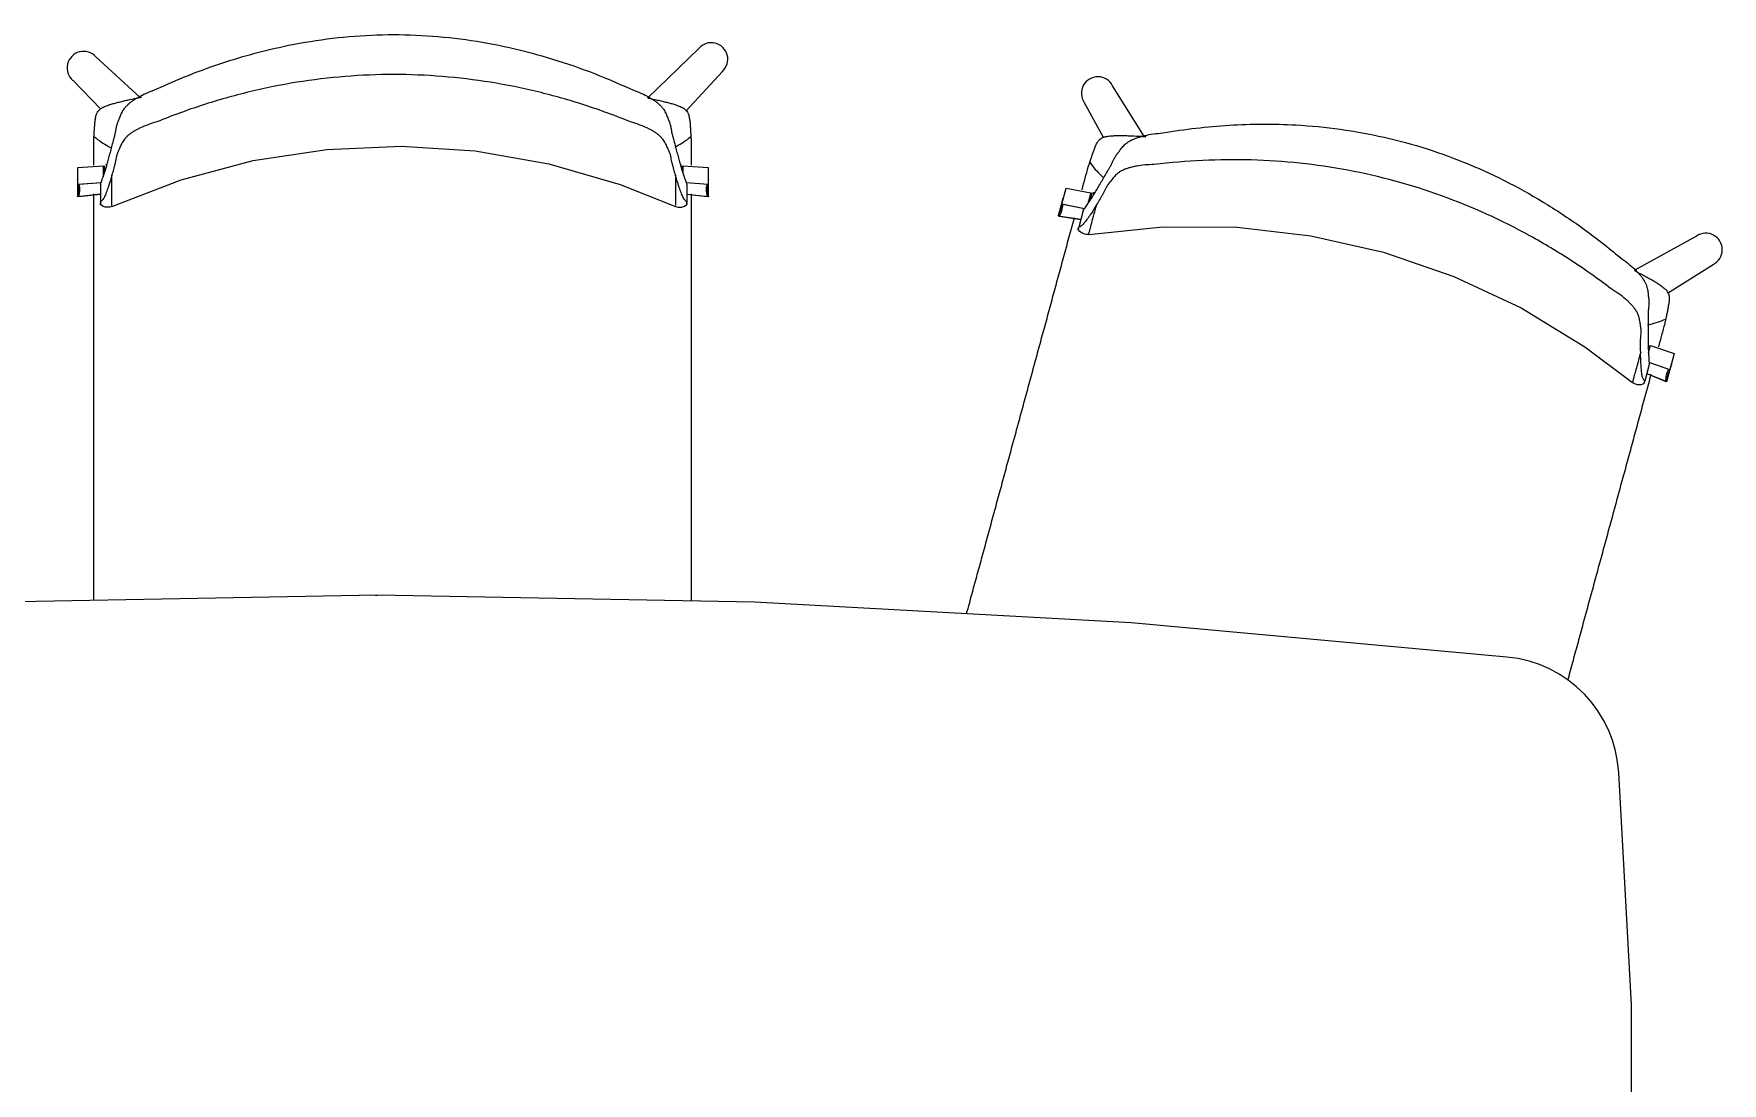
# Model space of a CAD drawing. Header units: millimetres. Extents: x 90978 to 295199, y -4084 to 97293.
# Drawn here: x 185241 to 186583, y 24477 to 25311 of the extents above; entities that cross this region are included whole.
import ezdxf

# ---------------------------------------------------------------- set-up
doc = ezdxf.new("R2010")
doc.units = ezdxf.units.MM
doc.header["$MEASUREMENT"] = 0
doc.layers.get('0').update_dxf_attribs({"linetype": 'CONTINUOUS'})
for name, color, linetype, lineweight in [('A-DETL-THIN', 8, 'CONTINUOUS', 9), ('G-IMPT', 8, 'CONTINUOUS', 9), ('I-FURN', 8, 'CONTINUOUS', 9)]:
    doc.layers.add(name, color=color, linetype=linetype, lineweight=lineweight)

# ---------------------------------------------------------------- blocks, each defined once
blk = doc.blocks.new('Synergy Type 3 - Desk Type 3_dwg_Family - 580997-310579-_3D_-768211-Level 0')
at = {"layer": 'G-IMPT'}
blk.add_line((-761.1, 1140.5), (-761, 1142), dxfattribs=at)

msp = doc.modelspace()

# ---------------------------------------------------------------- linework, layer by layer
at = {"layer": 'A-DETL-THIN'}
for p, q in [((185514.1, 24865), (185214.3, 24859.5)), ((185813.8, 24859.5), (185514.1, 24865)), ((186113.2, 24843.1), (185813.8, 24859.5)), ((186411.7, 24815.8), (186113.2, 24843.1)), ((186510.7, 24539.5), (186500.5, 24723.8)), ((186510.7, 24170.5), (186510.7, 24539.5))]:
    msp.add_line(p, q, dxfattribs=at)
msp.add_arc((186402.8, 24718.4), 97.9, 3.1643, 84.7818, dxfattribs=at)
at = {"layer": 'I-FURN'}
for p, q in [((185325.8, 25260.6), (185290.7, 25292.8)), ((185769.6, 25299.5), (185729, 25260.1)), ((185272.5, 25274.1), (185294.6, 25251.3)), ((185759.4, 25249.8), (185788.4, 25281.3)), ((186123.8, 25229.4), (186098.4, 25269.7)), ((186075.9, 25256.5), (186091, 25229.1)), ((185474, 25219.3), (185533.1, 25221.9)), ((185533.1, 25221.9), (185592.1, 25218.1)), ((185358.5, 25195.2), (185415.6, 25210.4)), ((185415.6, 25210.4), (185474, 25219.3)), ((185592.1, 25218.1), (185650.4, 25207.9)), ((185650.4, 25207.9), (185707.2, 25191.4)), ((185276.1, 25195.1), (185276.1, 25181.8)), ((185276.4, 25204.8), (185296.3, 25206.2)), ((185276.4, 25191.5), (185276.4, 25204.8)), ((185296.3, 25206.2), (185296.3, 25197.4)), ((185297.3, 25206.2), (185297.3, 25200.3)), ((185303.3, 25173.9), (185358.5, 25195.2)), ((185756.2, 25203.2), (185756.2, 25206.2)), ((185757.2, 25206.2), (185777.1, 25204.8)), ((185757.2, 25200.3), (185757.2, 25206.2)), ((185777.1, 25204.8), (185777.1, 25191.5)), ((185777.4, 25181.8), (185777.4, 25195.1)), ((185276.1, 25181.8), (185294.2, 25184)), ((185294.8, 25192.8), (185276.4, 25191.5)), ((185277, 25181.8), (185294.2, 25183.8)), ((185294.7, 25192.7), (185277.4, 25191.5)), ((185294.2, 25191.2), (185294.2, 25177.6)), ((185707.2, 25191.4), (185751.1, 25173.9)), ((185777.1, 25191.5), (185759.7, 25192.7)), ((185760.2, 25191.2), (185760.2, 25177.6)), ((185760.2, 25183.8), (185777.4, 25181.8)), ((185760.2, 25183.7), (185776.4, 25181.8)), ((186058, 25175.7), (186061.5, 25188.6)), ((186061.5, 25188.6), (186081.1, 25184.7)), ((186081.1, 25184.7), (186078.7, 25176.2)), ((186082, 25184.4), (186080.4, 25178.7)), ((185296, 25174.3), (185294.2, 25175.5)), ((185298.1, 25173.5), (185296, 25174.3)), ((185299.6, 25173.3), (185298.1, 25173.5)), ((185301.5, 25173.4), (185299.6, 25173.3)), ((185303.3, 25173.9), (185301.5, 25173.4)), ((185751.1, 25173.9), (185752.9, 25173.4)), ((185752.9, 25173.4), (185754.8, 25173.3)), ((185754.8, 25173.3), (185756.3, 25173.5)), ((185756.3, 25173.5), (185758.4, 25174.3)), ((185758.4, 25174.3), (185760.2, 25175.5)), ((186058.6, 25179.3), (186055.1, 25166.4)), ((186055.1, 25166.4), (186073.2, 25163.8)), ((186056, 25166.2), (186073.2, 25163.6)), ((186076, 25172.1), (186058, 25175.7)), ((186076, 25172), (186058.9, 25175.5)), ((186075.1, 25170.8), (186071.5, 25157.6)), ((186072.4, 25154), (186071, 25155.6)), ((186074.2, 25152.7), (186072.4, 25154)), ((186075.6, 25152.1), (186074.2, 25152.7)), ((186079.4, 25151.7), (186138.2, 25157.8)), ((186138.2, 25157.8), (186197.3, 25157.4)), ((186197.3, 25157.4), (186256, 25150.7)), ((186077.5, 25151.7), (186075.6, 25152.1)), ((186079.4, 25151.7), (186077.5, 25151.7)), ((186256, 25150.7), (186313.7, 25137.6)), ((186562.3, 25150.4), (186512.7, 25123)), ((186313.7, 25137.6), (186369.6, 25118.4)), ((186539.3, 25105.1), (186575.6, 25127.9)), ((186369.6, 25118.4), (186423.1, 25093.3)), ((186423.1, 25093.3), (186473.6, 25062.5)), ((186473.6, 25062.5), (186511.4, 25034.1)), ((186524, 25061), (186524.8, 25063.9)), ((186524.2, 25057.9), (186525.7, 25063.6)), ((186525.7, 25063.6), (186544.6, 25057.1)), ((186524.7, 25048.4), (186521.2, 25035.2)), ((186541.1, 25044.2), (186524.6, 25049.9)), ((186538.8, 25034.8), (186542.3, 25047.6)), ((186544.6, 25057.1), (186541.1, 25044.2)), ((186511.4, 25034.1), (186513, 25033.2)), ((186513, 25033.2), (186514.8, 25032.6)), ((186514.8, 25032.6), (186516.3, 25032.4)), ((186516.3, 25032.4), (186518.6, 25032.5)), ((186518.6, 25032.5), (186520.6, 25033.2)), ((186522.8, 25041.3), (186538.8, 25034.8)), ((186522.8, 25041.2), (186537.9, 25035))]:
    msp.add_line(p, q, dxfattribs=at)
for centre, start, end in [((185779.6, 25291), 311.9662, 139.5824), ((185280.9, 25284.1), 41.9896, 229.6059), ((186086.7, 25263.9), 26.7636, 214.3798), ((186569.7, 25139.6), 296.7401, 124.3564)]:
    msp.add_arc(centre, 13.1, start, end, dxfattribs=at)
for centre, major_axis, start_param, end_param in [((185259.6, 25200.5), (-17.4, 0), 2.819103, 2.902745), ((185793.9, 25200.5), (-17.4, 0), 0.238848, 0.322489), ((185259.6, 25187.2), (-17.4, 0), 2.819103, 3.398599), ((185260.5, 25187.1), (-17.4, 0), 2.819103, 3.398599), ((185792.9, 25187.2), (-17.4, 0), 6.026179, 6.605675), ((185793.9, 25187.1), (-17.4, 0), 6.026179, 6.605675), ((186044.1, 25188.8), (-16.8, 4.6), 2.819103, 2.902745), ((186040.6, 25176), (-16.8, 4.6), 2.819103, 3.398599), ((186041.5, 25175.7), (-16.8, 4.6), 2.819103, 3.398599), ((186559.7, 25048.5), (-16.8, 4.6), 0.238848, 0.322489), ((186555.2, 25035.9), (-16.8, 4.6), 6.026179, 6.605675), ((186556.2, 25035.6), (-16.8, 4.6), 6.026179, 6.605675)]:
    msp.add_ellipse(centre, major_axis=major_axis, ratio=0.978487, start_param=start_param, end_param=end_param, dxfattribs=at)
for points, knots in [([(185339.1, 25267.3), (185355.1, 25274.8), (185388, 25288), (185444.9, 25303.7), (185509.4, 25312.2), (185580.4, 25309.1), (185638.2, 25296.6), (185682.9, 25281.5), (185704.6, 25272.3), (185715.4, 25267.3)], [-1, -1, -1, -1, -0.863636, -0.727273, -0.545455, -0.363636, -0.181818, -0.090909, 0, 0, 0, 0]), ([(185715.4, 25241.2), (185703.4, 25246.1), (185679.2, 25254.9), (185629.7, 25269), (185566, 25279.3), (185488.5, 25279.3), (185424.8, 25269), (185375.2, 25254.9), (185351, 25246.1), (185339.1, 25241.2)], [-1, -1, -1, -1, -0.9, -0.8, -0.6, -0.4, -0.2, -0.1, 0, 0, 0, 0]), ([(185289.1, 25229.5), (185289.2, 25230.6), (185289.3, 25232.3), (185289.4, 25234.2), (185289.5, 25235.3), (185289.5, 25236.2), (185289.6, 25237), (185289.7, 25238), (185289.8, 25239.2), (185289.9, 25240.4), (185290, 25241.3), (185290, 25241.8), (185290.1, 25242.2), (185290.1, 25242.6), (185290.2, 25243.1), (185290.3, 25244), (185290.5, 25245.2), (185290.9, 25246.5), (185291.3, 25247.8), (185291.9, 25249), (185292.8, 25250.2), (185293.8, 25251.1), (185294.7, 25251.7), (185295.3, 25252.2), (185296, 25252.6), (185297, 25253.1), (185298.3, 25253.6), (185300, 25254.3), (185301.8, 25254.9), (185303.5, 25255.4), (185305.1, 25255.9), (185306.7, 25256.3), (185308.3, 25256.7), (185310.2, 25257.2), (185312.7, 25257.8), (185317.1, 25258.8), (185320.8, 25259.6), (185323.2, 25260.1)], [0, 0, 0, 0, 0.0625, 0.09375, 0.109375, 0.125, 0.140625, 0.15625, 0.1875, 0.21875, 0.234375, 0.242188, 0.25, 0.257812, 0.265625, 0.28125, 0.3125, 0.34375, 0.375, 0.40625, 0.4375, 0.46875, 0.484375, 0.5, 0.515625, 0.53125, 0.5625, 0.59375, 0.625, 0.65625, 0.6875, 0.71875, 0.75, 0.78125, 0.8125, 0.875, 1, 1, 1, 1]), ([(185296.6, 25198.4), (185297.3, 25200.2), (185298.4, 25203.5), (185299.8, 25208.5), (185301, 25212.6), (185302.1, 25216.8), (185303.3, 25221.3), (185304.4, 25225.4), (185305.2, 25228.7), (185305.8, 25230.9), (185306.2, 25232.6), (185306.5, 25234.3), (185306.8, 25235.9), (185307.1, 25237.7), (185307.5, 25239), (185307.8, 25240.2), (185308.2, 25241.1), (185308.4, 25241.5), (185308.5, 25241.9), (185308.7, 25242.3), (185308.9, 25242.8), (185309.3, 25243.7), (185309.8, 25245.1), (185310.4, 25246.7), (185311.2, 25248.4), (185312.1, 25250.1), (185313.3, 25251.8), (185314.4, 25253.3), (185315.4, 25254.2), (185315.9, 25254.8), (185316.4, 25255.2), (185316.9, 25255.6), (185317.6, 25256.2), (185318.8, 25257.1), (185320.6, 25258.5), (185323.1, 25260.1), (185326.7, 25262.1), (185331.8, 25264.6), (185336.5, 25266.4), (185339.1, 25267.3)], [0, 0, 0, 0, 0.142857, 0.214286, 0.285714, 0.357143, 0.428571, 0.5, 0.535714, 0.571429, 0.589286, 0.607143, 0.642857, 0.660714, 0.678571, 0.696429, 0.705357, 0.709821, 0.714286, 0.71875, 0.723214, 0.732143, 0.75, 0.767857, 0.785714, 0.803571, 0.821429, 0.839286, 0.848214, 0.852679, 0.857143, 0.861607, 0.866071, 0.875, 0.892857, 0.910714, 0.928571, 0.964286, 1, 1, 1, 1]), ([(185715.4, 25267.3), (185717.9, 25266.4), (185722.6, 25264.6), (185727.7, 25262.1), (185731.3, 25260.1), (185733.8, 25258.5), (185735.7, 25257.1), (185736.9, 25256.2), (185737.5, 25255.6), (185738, 25255.2), (185738.5, 25254.8), (185739.1, 25254.2), (185740, 25253.3), (185741.2, 25251.8), (185742.3, 25250.1), (185743.2, 25248.4), (185744, 25246.7), (185744.6, 25245.1), (185745.2, 25243.7), (185745.5, 25242.8), (185745.7, 25242.3), (185745.9, 25241.9), (185746.1, 25241.5), (185746.3, 25241.1), (185746.6, 25240.2), (185746.9, 25239), (185747.3, 25237.7), (185747.6, 25235.9), (185747.9, 25234.3), (185748.2, 25232.6), (185748.5, 25231.3), (185748.9, 25230), (185749.3, 25228.3), (185750.1, 25225.4), (185751.1, 25221.3), (185752.3, 25216.8), (185753.5, 25212.6), (185754.6, 25208.5), (185755.7, 25204.7), (185756.7, 25201.3), (185757.4, 25199.3), (185757.8, 25198.4)], [0, 0, 0, 0, 0.035714, 0.071429, 0.089286, 0.107143, 0.125, 0.133929, 0.138393, 0.142857, 0.147321, 0.151786, 0.160714, 0.178571, 0.196429, 0.214286, 0.232143, 0.25, 0.267857, 0.276786, 0.28125, 0.285714, 0.290179, 0.294643, 0.303571, 0.321429, 0.339286, 0.357143, 0.392857, 0.410714, 0.428571, 0.446429, 0.464286, 0.5, 0.571429, 0.642857, 0.714286, 0.785714, 0.857143, 0.928571, 1, 1, 1, 1]), ([(185729.4, 25260.1), (185731.7, 25259.6), (185735.4, 25258.8), (185739.9, 25257.8), (185742.3, 25257.2), (185744.2, 25256.7), (185745.8, 25256.3), (185747.4, 25255.9), (185749, 25255.4), (185750.7, 25254.9), (185752.5, 25254.3), (185754.2, 25253.6), (185755.5, 25253.1), (185756.5, 25252.6), (185757.2, 25252.2), (185757.9, 25251.7), (185758.7, 25251.1), (185759.7, 25250.2), (185760.6, 25249), (185761.2, 25247.8), (185761.7, 25246.5), (185762, 25245.2), (185762.2, 25244), (185762.3, 25243.1), (185762.4, 25242.6), (185762.5, 25242.2), (185762.5, 25241.8), (185762.6, 25241.3), (185762.7, 25240.4), (185762.8, 25239.2), (185762.9, 25238), (185762.9, 25237), (185763, 25236.2), (185763, 25235.3), (185763.1, 25234.2), (185763.2, 25232.3), (185763.3, 25230.6), (185763.4, 25229.5)], [0, 0, 0, 0, 0.125, 0.1875, 0.21875, 0.25, 0.28125, 0.3125, 0.34375, 0.375, 0.40625, 0.4375, 0.46875, 0.484375, 0.5, 0.515625, 0.53125, 0.5625, 0.59375, 0.625, 0.65625, 0.6875, 0.71875, 0.734375, 0.742188, 0.75, 0.757812, 0.765625, 0.78125, 0.8125, 0.84375, 0.859375, 0.875, 0.890625, 0.90625, 0.9375, 1, 1, 1, 1]), ([(185339.1, 25241.2), (185336.6, 25240.5), (185331.9, 25239), (185326.9, 25236.9), (185323.3, 25235.1), (185320.8, 25233.7), (185319, 25232.5), (185317.8, 25231.6), (185317.1, 25231.1), (185316.6, 25230.7), (185316.1, 25230.3), (185315.5, 25229.8), (185314.6, 25228.9), (185313.4, 25227.5), (185312.2, 25225.8), (185311.2, 25224.1), (185310.4, 25222.4), (185309.7, 25220.7), (185309.1, 25219.5), (185308.8, 25218.6), (185308.5, 25218.1), (185308.4, 25217.8), (185308.2, 25217.4), (185308, 25217), (185307.7, 25216.2), (185307.3, 25215.2), (185307, 25214), (185306.7, 25212.5), (185306.5, 25211.1), (185306.2, 25209.6), (185305.9, 25208.4), (185305.6, 25207.2), (185305.2, 25205.6), (185304.4, 25202.8), (185303.8, 25200.5), (185303.3, 25198.9)], [0, 0, 0, 0, 0.0625, 0.125, 0.15625, 0.1875, 0.21875, 0.234375, 0.242188, 0.25, 0.257812, 0.265625, 0.28125, 0.3125, 0.34375, 0.375, 0.40625, 0.4375, 0.46875, 0.484375, 0.492188, 0.5, 0.507812, 0.515625, 0.53125, 0.5625, 0.59375, 0.625, 0.6875, 0.71875, 0.75, 0.78125, 0.8125, 0.875, 1, 1, 1, 1]), ([(185751.1, 25198.9), (185750.6, 25200.5), (185750, 25202.8), (185749.2, 25205.6), (185748.8, 25207.2), (185748.5, 25208.4), (185748.2, 25209.6), (185747.9, 25211.1), (185747.7, 25212.5), (185747.4, 25214), (185747.1, 25215.2), (185746.7, 25216.2), (185746.4, 25217), (185746.2, 25217.4), (185746.1, 25217.8), (185745.9, 25218.1), (185745.7, 25218.6), (185745.3, 25219.5), (185744.7, 25220.7), (185744, 25222.4), (185743.2, 25224.1), (185742.2, 25225.8), (185741, 25227.5), (185739.9, 25228.9), (185738.9, 25229.8), (185738.3, 25230.3), (185737.8, 25230.7), (185737.3, 25231.1), (185736.7, 25231.6), (185735.5, 25232.5), (185733.6, 25233.7), (185731.1, 25235.1), (185727.5, 25236.9), (185722.5, 25239), (185717.8, 25240.5), (185715.4, 25241.2)], [0, 0, 0, 0, 0.125, 0.1875, 0.21875, 0.25, 0.28125, 0.3125, 0.375, 0.40625, 0.4375, 0.46875, 0.484375, 0.492188, 0.5, 0.507812, 0.515625, 0.53125, 0.5625, 0.59375, 0.625, 0.65625, 0.6875, 0.71875, 0.734375, 0.742188, 0.75, 0.757812, 0.765625, 0.78125, 0.8125, 0.84375, 0.875, 0.9375, 1, 1, 1, 1]), ([(186138.4, 25232.4), (186155.8, 25235.4), (186191, 25239.5), (186250.1, 25239.8), (186314.5, 25231), (186382.2, 25209.4), (186434.7, 25182.1), (186473.9, 25155.8), (186492.4, 25141.2), (186501.4, 25133.6)], [-1, -1, -1, -1, -0.863636, -0.727273, -0.545455, -0.363636, -0.181818, -0.090909, 0, 0, 0, 0]), ([(185289.1, 25229.5), (185291, 25228), (185294.8, 25225.1), (185299.5, 25222.3), (185302.3, 25220.9), (185303.1, 25220.6)], [0, 0, 0, 0, 0.02777778, 0.05555556, 0.06696683, 0.06696683, 0.06696683, 0.06696683]), ([(185750.7, 25221.2), (185751.1, 25221.4), (185753.4, 25222.6), (185757.7, 25225.1), (185761.5, 25228), (185763.4, 25229.5)], [0.93933321, 0.93933321, 0.93933321, 0.93933321, 0.94444444, 0.97222222, 1, 1, 1, 1]), ([(186079.3, 25177), (186080.5, 25178.7), (186082.3, 25181.5), (186085.1, 25186), (186087.2, 25189.6), (186089.4, 25193.4), (186091.8, 25197.4), (186093.9, 25201.1), (186095.6, 25204.1), (186096.7, 25206), (186097.5, 25207.5), (186098.3, 25209.1), (186099, 25210.6), (186099.8, 25212.2), (186100.5, 25213.4), (186101.1, 25214.5), (186101.7, 25215.2), (186102, 25215.6), (186102.2, 25216), (186102.5, 25216.3), (186102.8, 25216.7), (186103.4, 25217.5), (186104.3, 25218.6), (186105.3, 25220.1), (186106.5, 25221.5), (186107.9, 25222.9), (186109.4, 25224.3), (186110.9, 25225.3), (186112.1, 25226), (186112.8, 25226.4), (186113.3, 25226.7), (186113.9, 25227), (186114.7, 25227.3), (186116.1, 25227.9), (186118.3, 25228.7), (186121.1, 25229.6), (186125.1, 25230.6), (186130.7, 25231.7), (186135.7, 25232.2), (186138.4, 25232.4)], [0, 0, 0, 0, 0.142857, 0.214286, 0.285714, 0.357143, 0.428571, 0.5, 0.535714, 0.571429, 0.589286, 0.607143, 0.642857, 0.660714, 0.678571, 0.696429, 0.705357, 0.709821, 0.714286, 0.71875, 0.723214, 0.732143, 0.75, 0.767857, 0.785714, 0.803571, 0.821429, 0.839286, 0.848214, 0.852679, 0.857143, 0.861607, 0.866071, 0.875, 0.892857, 0.910714, 0.928571, 0.964286, 1, 1, 1, 1]), ([(186080.3, 25209.1), (186080.6, 25210.1), (186081.1, 25211.7), (186081.8, 25213.5), (186082.1, 25214.6), (186082.4, 25215.4), (186082.6, 25216.1), (186083, 25217.1), (186083.4, 25218.2), (186083.8, 25219.4), (186084.2, 25220.2), (186084.3, 25220.7), (186084.5, 25221.1), (186084.6, 25221.4), (186084.8, 25221.9), (186085.2, 25222.7), (186085.7, 25223.8), (186086.4, 25225), (186087.1, 25226.1), (186088.1, 25227.1), (186089.2, 25228), (186090.4, 25228.7), (186091.4, 25229.1), (186092.2, 25229.3), (186093, 25229.5), (186094.1, 25229.7), (186095.5, 25229.9), (186097.3, 25230.1), (186099.1, 25230.2), (186101, 25230.3), (186102.6, 25230.3), (186104.2, 25230.3), (186105.9, 25230.3), (186107.8, 25230.3), (186110.4, 25230.2), (186114.9, 25230), (186118.8, 25229.8), (186121.1, 25229.7)], [0, 0, 0, 0, 0.0625, 0.09375, 0.109375, 0.125, 0.140625, 0.15625, 0.1875, 0.21875, 0.234375, 0.242188, 0.25, 0.257812, 0.265625, 0.28125, 0.3125, 0.34375, 0.375, 0.40625, 0.4375, 0.46875, 0.484375, 0.5, 0.515625, 0.53125, 0.5625, 0.59375, 0.625, 0.65625, 0.6875, 0.71875, 0.75, 0.78125, 0.8125, 0.875, 1, 1, 1, 1]), ([(186080.3, 25209.1), (186081.7, 25207.1), (186084.6, 25203.3), (186088.4, 25199.4), (186090.7, 25197.3), (186091.4, 25196.8)], [0, 0, 0, 0, 0.02777778, 0.05555556, 0.06696683, 0.06696683, 0.06696683, 0.06696683]), ([(186131.5, 25207.3), (186128.9, 25207.2), (186124.1, 25207), (186118.6, 25206.3), (186114.7, 25205.5), (186111.9, 25204.8), (186109.8, 25204.1), (186108.4, 25203.6), (186107.6, 25203.3), (186107.1, 25203), (186106.5, 25202.8), (186105.8, 25202.4), (186104.6, 25201.8), (186103.1, 25200.7), (186101.5, 25199.4), (186100.1, 25198), (186098.9, 25196.6), (186097.8, 25195.2), (186096.9, 25194.1), (186096.3, 25193.4), (186096, 25193), (186095.7, 25192.7), (186095.5, 25192.4), (186095.2, 25192), (186094.7, 25191.3), (186094.1, 25190.4), (186093.5, 25189.4), (186092.8, 25188), (186092.2, 25186.7), (186091.5, 25185.3), (186090.9, 25184.3), (186090.3, 25183.2), (186089.5, 25181.8), (186088, 25179.3), (186086.8, 25177.2), (186085.9, 25175.8)], [0, 0, 0, 0, 0.0625, 0.125, 0.15625, 0.1875, 0.21875, 0.234375, 0.242188, 0.25, 0.257812, 0.265625, 0.28125, 0.3125, 0.34375, 0.375, 0.40625, 0.4375, 0.46875, 0.484375, 0.492188, 0.5, 0.507812, 0.515625, 0.53125, 0.5625, 0.59375, 0.625, 0.6875, 0.71875, 0.75, 0.78125, 0.8125, 0.875, 1, 1, 1, 1]), ([(186494.6, 25108.4), (186484.4, 25116.3), (186463.3, 25131.1), (186419.2, 25157.7), (186360.4, 25184.4), (186285.7, 25204.8), (186221.5, 25211.5), (186170, 25211), (186144.3, 25208.8), (186131.5, 25207.3)], [-1, -1, -1, -1, -0.9, -0.8, -0.6, -0.4, -0.2, -0.1, 0, 0, 0, 0]), ([(185303.3, 25174.6), (185303.3, 25174.9), (185303.3, 25175.5), (185303.3, 25177.5), (185303.3, 25181.4), (185303.3, 25188.6), (185303.3, 25195.1), (185303.3, 25198.9)], [0.4444444, 0.4444444, 0.4444444, 0.4444444, 0.5138889, 0.5833333, 0.7222222, 0.8611111, 1, 1, 1, 1]), ([(185751.1, 25198.9), (185751.1, 25195.9), (185751.1, 25190.5), (185751.1, 25184.1), (185751.1, 25179.4), (185751.1, 25176.7), (185751.1, 25175.3), (185751.1, 25174.8), (185751.1, 25174.6)], [0, 0, 0, 0, 0.1111111, 0.2222222, 0.3333333, 0.4444444, 0.5, 0.5555556, 0.5555556, 0.5555556, 0.5555556]), ([(185288.9, 24861), (185288.9, 24862.7), (185288.9, 24869.4), (185288.9, 24880.9), (185288.9, 24895.6), (185288.9, 24910.4), (185288.9, 24925.6), (185288.9, 24941), (185288.9, 24956.1), (185288.9, 24968.7), (185288.9, 24978.8), (185288.9, 24986.4), (185288.9, 24994), (185288.9, 25004.1), (185288.9, 25016.4), (185288.9, 25028.8), (185288.9, 25038.7), (185288.9, 25046.3), (185288.9, 25053.9), (185288.9, 25063.9), (185288.9, 25076.3), (185288.9, 25088.8), (185288.9, 25098.9), (185288.9, 25106.6), (185288.9, 25114.2), (185288.9, 25124.3), (185288.9, 25136.8), (185288.9, 25151.8), (185288.9, 25167.3), (185288.9, 25178), (185288.9, 25183.6), (185288.9, 25184.1)], [-0.8699146, -0.8699146, -0.8699146, -0.8699146, -0.8571429, -0.8214286, -0.7857143, -0.75, -0.7142857, -0.6785714, -0.6428571, -0.6071429, -0.5892857, -0.5714286, -0.5535714, -0.5357143, -0.5, -0.4642857, -0.4464286, -0.4285714, -0.4107143, -0.3928571, -0.3571429, -0.3214286, -0.3035714, -0.2857143, -0.2678571, -0.25, -0.2142857, -0.1785714, -0.1428571, -0.1071429, -0.103964, -0.103964, -0.103964, -0.103964]), ([(185763.6, 25184.1), (185763.6, 25183.4), (185763.6, 25180.2), (185763.6, 25174.3), (185763.6, 25166.5), (185763.6, 25158.8), (185763.6, 25148.7), (185763.6, 25136.3), (185763.6, 25124.1), (185763.6, 25114.2), (185763.6, 25106.6), (185763.6, 25099), (185763.6, 25088.9), (185763.6, 25076.5), (185763.6, 25061.6), (185763.6, 25046.5), (185763.6, 25031.3), (185763.6, 25016.3), (185763.6, 25003.8), (185763.6, 24993.7), (185763.6, 24986.1), (185763.6, 24978.5), (185763.6, 24968.4), (185763.6, 24956), (185763.6, 24943.5), (185763.6, 24933.4), (185763.6, 24925.8), (185763.6, 24918.2), (185763.6, 24908.2), (185763.6, 24895.8), (185763.6, 24881.2), (185763.6, 24869.5), (185763.6, 24862.5), (185763.6, 24860.5)], [-0.8977274, -0.8977274, -0.8977274, -0.8977274, -0.8928571, -0.875, -0.8571429, -0.8392857, -0.8214286, -0.7857143, -0.75, -0.7321429, -0.7142857, -0.6964286, -0.6785714, -0.6428571, -0.6071429, -0.5714286, -0.5357143, -0.5, -0.4642857, -0.4464286, -0.4285714, -0.4107143, -0.3928571, -0.3571429, -0.3214286, -0.3035714, -0.2857143, -0.2678571, -0.25, -0.2142857, -0.1785714, -0.1428571, -0.1282683, -0.1282683, -0.1282683, -0.1282683]), ([(186084.6, 25185.3), (186084.1, 25185.2), (186083.2, 25184.9), (186082.4, 25184.5), (186081.9, 25184.3)], [-0.5281276, -0.5281276, -0.5281276, -0.5281276, -0.3333333, -0.1189454, -0.1189454, -0.1189454, -0.1189454]), ([(185294.2, 25177.6), (185294.2, 25177), (185294.2, 25176.2), (185294.2, 25175.5), (185294.2, 25175.4), (185294.2, 25176.1), (185294.2, 25176.8), (185294.2, 25177.2)], [0, 0, 0, 0, 0.125, 0.25, 0.375, 0.5, 0.5837817, 0.5837817, 0.5837817, 0.5837817]), ([(185760.2, 25177.2), (185760.2, 25176.9), (185760.2, 25176.1), (185760.2, 25175.4), (185760.2, 25175.5), (185760.2, 25176.2), (185760.2, 25177), (185760.2, 25177.6)], [0.4171888, 0.4171888, 0.4171888, 0.4171888, 0.5, 0.625, 0.75, 0.875, 1, 1, 1, 1]), ([(186079.4, 25151.7), (186079.4, 25151.7), (186079.4, 25151.9), (186079.5, 25152.4), (186079.8, 25153.2), (186080.3, 25155.2), (186081.3, 25158.9), (186083.2, 25165.9), (186084.9, 25172.2), (186085.9, 25175.8)], [0.3374293, 0.3374293, 0.3374293, 0.3374293, 0.3888889, 0.4444444, 0.5138889, 0.5833333, 0.7222222, 0.8611111, 1, 1, 1, 1]), ([(185982.4, 24850.4), (185983.2, 24853.1), (185985.2, 24860.6), (185988.5, 24872.8), (185992.4, 24886.9), (185996.3, 24901.2), (186000.3, 24915.9), (186004.3, 24930.7), (186008.3, 24945.3), (186011.6, 24957.4), (186014.2, 24967.2), (186016.2, 24974.6), (186018.2, 24981.9), (186020.9, 24991.6), (186024.1, 25003.5), (186027.3, 25015.4), (186030, 25025), (186031.9, 25032.3), (186033.9, 25039.7), (186036.6, 25049.3), (186039.8, 25061.3), (186043.1, 25073.3), (186045.8, 25083.1), (186047.8, 25090.5), (186049.8, 25097.9), (186052.4, 25107.6), (186055.7, 25119.6), (186059.7, 25134.2), (186063.7, 25149.1), (186066.5, 25159.4), (186068, 25164.8), (186068.1, 25165.3)], [-0.8778363, -0.8778363, -0.8778363, -0.8778363, -0.8571429, -0.8214286, -0.7857143, -0.75, -0.7142857, -0.6785714, -0.6428571, -0.6071429, -0.5892857, -0.5714286, -0.5535714, -0.5357143, -0.5, -0.4642857, -0.4464286, -0.4285714, -0.4107143, -0.3928571, -0.3571429, -0.3214286, -0.3035714, -0.2857143, -0.2678571, -0.25, -0.2142857, -0.1785714, -0.1428571, -0.1071429, -0.103964, -0.103964, -0.103964, -0.103964]), ([(186071.5, 25157.6), (186071.4, 25157.1), (186071.2, 25156.3), (186071, 25155.7), (186071, 25155.6), (186071.1, 25156.2), (186071.3, 25156.9), (186071.4, 25157.3)], [0, 0, 0, 0, 0.125, 0.25, 0.375, 0.5, 0.5837817, 0.5837817, 0.5837817, 0.5837817]), ([(186501.4, 25133.6), (186503.6, 25132.1), (186507.7, 25129.1), (186512, 25125.3), (186514.9, 25122.4), (186516.9, 25120.2), (186518.4, 25118.4), (186519.3, 25117.2), (186519.8, 25116.5), (186520.1, 25116), (186520.5, 25115.5), (186520.9, 25114.8), (186521.5, 25113.6), (186522.3, 25111.9), (186522.9, 25109.9), (186523.4, 25108), (186523.7, 25106.2), (186523.9, 25104.4), (186524, 25103), (186524.1, 25102), (186524.2, 25101.5), (186524.3, 25101.1), (186524.3, 25100.7), (186524.4, 25100.2), (186524.5, 25099.2), (186524.5, 25098), (186524.5, 25096.6), (186524.4, 25094.9), (186524.2, 25093.2), (186524, 25091.4), (186524, 25090.1), (186524, 25088.8), (186523.9, 25087), (186523.9, 25084), (186523.9, 25079.8), (186523.9, 25075.2), (186523.8, 25070.8), (186523.9, 25066.5), (186523.9, 25062.6), (186524.1, 25059.1), (186524.2, 25056.9), (186524.3, 25055.9)], [0, 0, 0, 0, 0.035714, 0.071429, 0.089286, 0.107143, 0.125, 0.133929, 0.138393, 0.142857, 0.147321, 0.151786, 0.160714, 0.178571, 0.196429, 0.214286, 0.232143, 0.25, 0.267857, 0.276786, 0.28125, 0.285714, 0.290179, 0.294643, 0.303571, 0.321429, 0.339286, 0.357143, 0.392857, 0.410714, 0.428571, 0.446429, 0.464286, 0.5, 0.571429, 0.642857, 0.714286, 0.785714, 0.857143, 0.928571, 1, 1, 1, 1]), ([(186513.1, 25123), (186515.2, 25121.9), (186518.6, 25120.1), (186522.6, 25118), (186524.8, 25116.8), (186526.5, 25115.8), (186528, 25115), (186529.4, 25114.2), (186530.8, 25113.3), (186532.3, 25112.3), (186533.9, 25111.3), (186535.3, 25110.2), (186536.4, 25109.3), (186537.3, 25108.6), (186537.8, 25108), (186538.4, 25107.4), (186539, 25106.5), (186539.7, 25105.4), (186540.3, 25104), (186540.6, 25102.7), (186540.7, 25101.4), (186540.6, 25100), (186540.5, 25098.8), (186540.4, 25097.9), (186540.4, 25097.4), (186540.3, 25097), (186540.2, 25096.6), (186540.2, 25096.1), (186540, 25095.2), (186539.8, 25094), (186539.6, 25092.8), (186539.4, 25091.8), (186539.2, 25091), (186539.1, 25090.2), (186538.8, 25089.1), (186538.4, 25087.2), (186538.1, 25085.6), (186537.9, 25084.5)], [0, 0, 0, 0, 0.125, 0.1875, 0.21875, 0.25, 0.28125, 0.3125, 0.34375, 0.375, 0.40625, 0.4375, 0.46875, 0.484375, 0.5, 0.515625, 0.53125, 0.5625, 0.59375, 0.625, 0.65625, 0.6875, 0.71875, 0.734375, 0.742188, 0.75, 0.757812, 0.765625, 0.78125, 0.8125, 0.84375, 0.859375, 0.875, 0.890625, 0.90625, 0.9375, 1, 1, 1, 1]), ([(186518, 25058.2), (186517.9, 25059.8), (186517.9, 25062.3), (186517.9, 25065.2), (186517.9, 25066.8), (186517.9, 25068.1), (186518, 25069.3), (186518.1, 25070.8), (186518.3, 25072.2), (186518.4, 25073.7), (186518.4, 25074.9), (186518.3, 25076), (186518.2, 25076.9), (186518.1, 25077.3), (186518.1, 25077.7), (186518, 25078.1), (186517.9, 25078.6), (186517.8, 25079.6), (186517.6, 25081), (186517.3, 25082.7), (186517, 25084.6), (186516.5, 25086.5), (186515.8, 25088.4), (186515, 25090.1), (186514.3, 25091.2), (186513.9, 25091.9), (186513.5, 25092.4), (186513.1, 25092.9), (186512.6, 25093.6), (186511.7, 25094.7), (186510.2, 25096.4), (186508.2, 25098.4), (186505.2, 25101.1), (186500.9, 25104.4), (186496.8, 25107.1), (186494.6, 25108.4)], [0, 0, 0, 0, 0.125, 0.1875, 0.21875, 0.25, 0.28125, 0.3125, 0.375, 0.40625, 0.4375, 0.46875, 0.484375, 0.492188, 0.5, 0.507812, 0.515625, 0.53125, 0.5625, 0.59375, 0.625, 0.65625, 0.6875, 0.71875, 0.734375, 0.742188, 0.75, 0.757812, 0.765625, 0.78125, 0.8125, 0.84375, 0.875, 0.9375, 1, 1, 1, 1]), ([(186523.5, 25079.8), (186523.9, 25079.9), (186526.4, 25080.4), (186531.2, 25081.8), (186535.6, 25083.5), (186537.9, 25084.5)], [0.93933321, 0.93933321, 0.93933321, 0.93933321, 0.94444444, 0.97222222, 1, 1, 1, 1]), ([(186518, 25058.2), (186517.2, 25055.3), (186515.8, 25050.1), (186514.1, 25044), (186512.8, 25039.4), (186512.1, 25036.8), (186511.8, 25035.4), (186511.6, 25034.7), (186511.4, 25034.3), (186511.4, 25034.1), (186511.4, 25034.1)], [0, 0, 0, 0, 0.1111111, 0.2222222, 0.3333333, 0.4444444, 0.5, 0.5555556, 0.6111111, 0.6625707, 0.6625707, 0.6625707, 0.6625707]), ([(186526.1, 25040.7), (186526, 25040), (186525.1, 25036.8), (186523.6, 25031.2), (186521.5, 25023.7), (186519.5, 25016.2), (186516.8, 25006.4), (186513.6, 24994.5), (186510.4, 24982.7), (186507.8, 24973.2), (186505.8, 24965.8), (186503.8, 24958.5), (186501.1, 24948.8), (186497.9, 24936.8), (186494, 24922.4), (186490, 24907.8), (186486, 24893.2), (186482.1, 24878.8), (186478.8, 24866.7), (186476.1, 24857), (186474.1, 24849.6), (186472.1, 24842.2), (186469.5, 24832.5), (186466.2, 24820.5), (186462.9, 24808.5), (186460.8, 24800.7), (186460, 24797.8), (186459.9, 24797.3)], [-0.8977274, -0.8977274, -0.8977274, -0.8977274, -0.8928571, -0.875, -0.8571429, -0.8392857, -0.8214286, -0.7857143, -0.75, -0.7321429, -0.7142857, -0.6964286, -0.6785714, -0.6428571, -0.6071429, -0.5714286, -0.5357143, -0.5, -0.4642857, -0.4464286, -0.4285714, -0.4107143, -0.3928571, -0.3571429, -0.3214286, -0.3035714, -0.299989, -0.299989, -0.299989, -0.299989]), ([(186521.1, 25034.9), (186521, 25034.5), (186520.8, 25033.8), (186520.6, 25033.2), (186520.6, 25033.3), (186520.8, 25033.9), (186521, 25034.7), (186521.2, 25035.2)], [0.4171888, 0.4171888, 0.4171888, 0.4171888, 0.5, 0.625, 0.75, 0.875, 1, 1, 1, 1])]:
    msp.add_open_spline(points, degree=3, knots=knots, dxfattribs=at)
for points in [[(185326.8, 25260.8), (185325.6, 25260.6), (185324.4, 25260.4), (185323.2, 25260.1)], [(185323.2, 25260.1), (185324.4, 25260.4), (185325.6, 25260.6), (185326.8, 25260.8)], [(185288.9, 25225.7), (185289, 25226.3), (185289, 25227.6), (185289.1, 25228.9), (185289.1, 25229.5)], [(185288.9, 25206.8), (185288.9, 25213.3), (185288.9, 25219.6), (185288.9, 25225.7)], [(185763.4, 25229.5), (185763.4, 25228.9), (185763.5, 25227.6), (185763.6, 25226.3), (185763.6, 25225.7)], [(185763.6, 25225.7), (185763.6, 25219.6), (185763.6, 25213.2), (185763.6, 25206.7)], [(186124.9, 25229.4), (186123.6, 25229.5), (186122.4, 25229.6), (186121.1, 25229.7)], [(186121.1, 25229.7), (186122.4, 25229.6), (186123.6, 25229.5), (186124.8, 25229.4)], [(185299.6, 25207.8), (185299.2, 25207.5), (185298.8, 25207.2), (185298.4, 25207)], [(185756, 25207), (185755.7, 25207.2), (185755.3, 25207.5), (185754.9, 25207.8)], [(186079.1, 25205.4), (186079.3, 25206), (186079.7, 25207.3), (186080.1, 25208.5), (186080.3, 25209.1)], [(185303.3, 25198.9), (185302.8, 25196.9), (185301.7, 25193), (185300.1, 25188.1), (185298.5, 25183.9), (185297.1, 25180.6), (185295.6, 25178.5), (185294.6, 25177.8), (185294.2, 25177.6)], [(185294.2, 25191.2), (185294.6, 25192.3), (185295.4, 25194.6), (185296.2, 25197), (185296.6, 25198.4)], [(185760.2, 25177.6), (185759.8, 25177.8), (185758.9, 25178.5), (185757.4, 25180.6), (185755.9, 25183.9), (185754.4, 25188.1), (185752.7, 25193), (185751.6, 25196.9), (185751.1, 25198.9)], [(185757.8, 25198.4), (185758.2, 25197), (185759, 25194.6), (185759.8, 25192.3), (185760.2, 25191.2)], [(186074.1, 25187.2), (186075.8, 25193.5), (186077.5, 25199.5), (186079.1, 25205.4)], [(186085.9, 25175.8), (186084.9, 25174), (186082.8, 25170.6), (186079.9, 25166.2), (186077.3, 25162.6), (186075.1, 25159.8), (186073.1, 25158.1), (186072, 25157.7), (186071.5, 25157.6)], [(186075.1, 25170.8), (186075.8, 25171.7), (186077.1, 25173.7), (186078.6, 25175.9), (186079.3, 25177)], [(186537.1, 25080.8), (186535.4, 25074.9), (186533.8, 25068.8), (186532.1, 25062.5)], [(186537.9, 25084.5), (186537.7, 25083.9), (186537.5, 25082.7), (186537.2, 25081.4), (186537.1, 25080.8)], [(186521.2, 25035.2), (186520.8, 25035.5), (186520.1, 25036.5), (186519.2, 25038.9), (186518.7, 25042.4), (186518.3, 25046.9), (186518, 25052.1), (186517.9, 25056.1), (186518, 25058.2)], [(186524.3, 25055.9), (186524.3, 25054.6), (186524.5, 25051.9), (186524.7, 25049.5), (186524.7, 25048.4)]]:
    msp.add_open_spline(points, degree=3, dxfattribs=at)

# ---------------------------------------------------------------- block references
at = {"rotation": 270.0000000000001}
msp.add_blockref('Synergy Type 3 - Desk Type 3_dwg_Family - 580997-310579-_3D_-768211-Level 0', (184372.1, 24103.9), dxfattribs=at)
msp.add_blockref('Synergy Type 3 - Desk Type 3_dwg_Family - 580997-310579-_3D_-768211-Level 0', (184372.1, 24103.9), dxfattribs=at)

doc.saveas('drawing.dxf')
